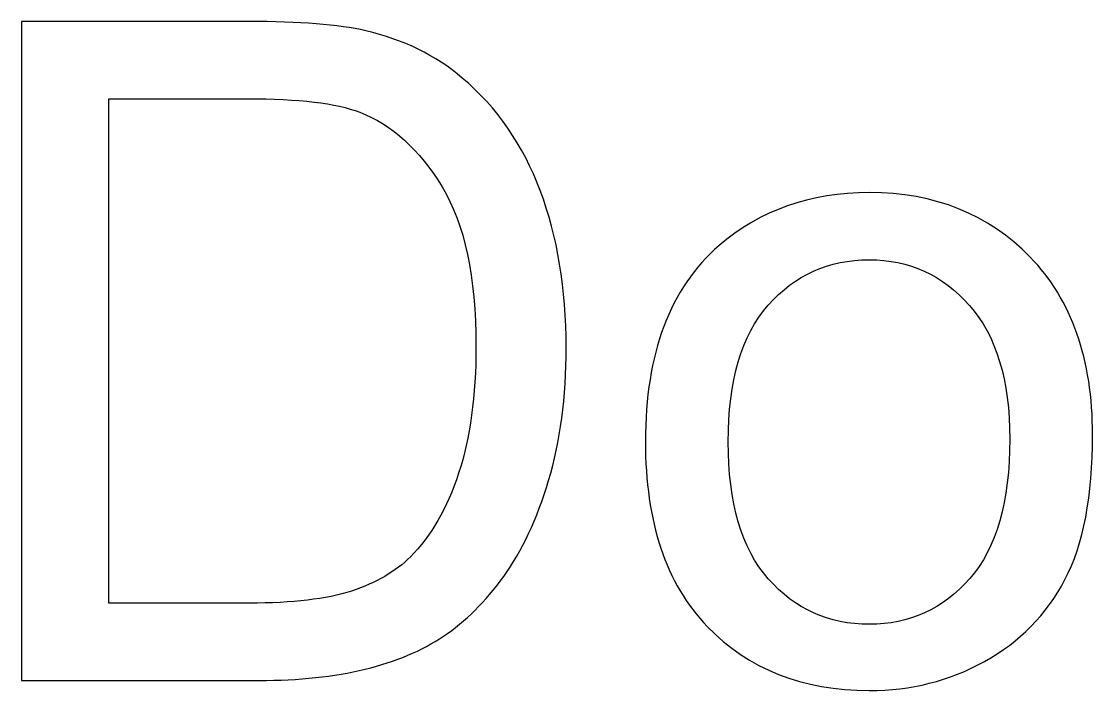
# Model space of a CAD drawing. Header units: millimetres. Extents: x 195 to 1381, y -259 to 708.
# Drawn here: x 729.59 to 761.66, y -258.94 to -238.91 of the extents above; entities that cross this region are included whole.
import ezdxf

# ---------------------------------------------------------------- set-up
doc = ezdxf.new("R2010")
doc.units = ezdxf.units.MM
doc.header["$MEASUREMENT"] = 0
doc.layers.add('Layer 1', color=7, linetype='Continuous')

msp = doc.modelspace()

# ---------------------------------------------------------------- linework, layer by layer
at = {"layer": 'Layer 1', "color": 250}
for points, knots in [([(729.593, -258.632), (729.593, -258.632), (729.593, -238.9119), (729.593, -238.9119), (729.593, -238.9119), (729.593, -238.9119), (736.3867, -238.9119), (736.3867, -238.9119), (736.3867, -238.9119), (737.9199, -238.9119), (739.0904, -239.0037), (739.8983, -239.1919), (739.8983, -239.1919), (741.0276, -239.4536), (741.9915, -239.9264), (742.7902, -240.6058), (742.7902, -240.6058), (743.8322, -241.4871), (744.608, -242.6071), (745.1221, -243.9751), (745.1221, -243.9751), (745.6408, -245.343), (745.8979, -246.9083), (745.8979, -248.6664), (745.8979, -248.6664), (745.8979, -250.1628), (745.7235, -251.4894), (745.3746, -252.6462), (745.3746, -252.6462), (745.0257, -253.803), (744.5759, -254.7623), (744.0296, -255.5198), (744.0296, -255.5198), (743.4788, -256.2772), (742.882, -256.8739), (742.2302, -257.3054), (742.2302, -257.3054), (741.583, -257.7415), (740.798, -258.072), (739.88, -258.2969), (739.88, -258.2969), (738.9573, -258.5218), (737.9015, -258.632), (736.7081, -258.632), (736.7081, -258.632), (736.7081, -258.632), (729.593, -258.632), (729.593, -258.632)], [0, 0, 0, 0, 0.0769231, 0.0769231, 0.0769231, 0.0769231, 0.1538462, 0.1538462, 0.1538462, 0.1538462, 0.2307692, 0.2307692, 0.2307692, 0.2307692, 0.3076923, 0.3076923, 0.3076923, 0.3076923, 0.3846154, 0.3846154, 0.3846154, 0.3846154, 0.4615385, 0.4615385, 0.4615385, 0.4615385, 0.5384615, 0.5384615, 0.5384615, 0.5384615, 0.6153846, 0.6153846, 0.6153846, 0.6153846, 0.6923077, 0.6923077, 0.6923077, 0.6923077, 0.7692308, 0.7692308, 0.7692308, 0.7692308, 0.8461538, 0.8461538, 0.8461538, 0.8461538, 1, 1, 1, 1]), ([(732.2095, -256.3185), (732.2095, -256.3185), (736.4143, -256.3185), (736.4143, -256.3185), (736.4143, -256.3185), (737.7133, -256.3185), (738.7324, -256.1991), (739.4714, -255.9558), (739.4714, -255.9558), (740.2105, -255.7125), (740.798, -255.3729), (741.2387, -254.9322), (741.2387, -254.9322), (741.8538, -254.3125), (742.3358, -253.4771), (742.6801, -252.4305), (742.6801, -252.4305), (743.0243, -251.3839), (743.1988, -250.1169), (743.1988, -248.6251), (743.1988, -248.6251), (743.1988, -246.5594), (742.8591, -244.9712), (742.1843, -243.8603), (742.1843, -243.8603), (741.5095, -242.7494), (740.6879, -242.0058), (739.7193, -241.6294), (739.7193, -241.6294), (739.0216, -241.3586), (737.8969, -241.2255), (736.3454, -241.2255), (736.3454, -241.2255), (736.3454, -241.2255), (732.2095, -241.2255), (732.2095, -241.2255), (732.2095, -241.2255), (732.2095, -241.2255), (732.2095, -256.3185), (732.2095, -256.3185)], [0, 0, 0, 0, 0.0909091, 0.0909091, 0.0909091, 0.0909091, 0.1818182, 0.1818182, 0.1818182, 0.1818182, 0.2727273, 0.2727273, 0.2727273, 0.2727273, 0.3636364, 0.3636364, 0.3636364, 0.3636364, 0.4545455, 0.4545455, 0.4545455, 0.4545455, 0.5454545, 0.5454545, 0.5454545, 0.5454545, 0.6363636, 0.6363636, 0.6363636, 0.6363636, 0.7272727, 0.7272727, 0.7272727, 0.7272727, 0.8181818, 0.8181818, 0.8181818, 0.8181818, 1, 1, 1, 1]), ([(748.2711, -251.4849), (748.2711, -248.8454), (749.0055, -246.8899), (750.479, -245.6184), (750.479, -245.6184), (751.7047, -244.5626), (753.2057, -244.0347), (754.973, -244.0347), (754.973, -244.0347), (756.933, -244.0347), (758.5397, -244.6774), (759.7882, -245.9627), (759.7882, -245.9627), (761.0322, -247.2434), (761.6565, -249.0198), (761.6565, -251.2829), (761.6565, -251.2829), (761.6565, -253.119), (761.3811, -254.5604), (760.8302, -255.6116), (760.8302, -255.6116), (760.2794, -256.6627), (759.4761, -257.4798), (758.4203, -258.0628), (758.4203, -258.0628), (757.3691, -258.6458), (756.217, -258.935), (754.973, -258.935), (754.973, -258.935), (752.9716, -258.935), (751.3558, -258.2969), (750.121, -257.0162), (750.121, -257.0162), (748.8862, -255.7355), (748.2711, -253.8902), (748.2711, -251.4849)], [0, 0, 0, 0, 0.1, 0.1, 0.1, 0.1, 0.2, 0.2, 0.2, 0.2, 0.3, 0.3, 0.3, 0.3, 0.4, 0.4, 0.4, 0.4, 0.5, 0.5, 0.5, 0.5, 0.6, 0.6, 0.6, 0.6, 0.7, 0.7, 0.7, 0.7, 0.8, 0.8, 0.8, 0.8, 1, 1, 1, 1]), ([(750.7499, -251.4894), (750.7499, -253.3164), (751.1492, -254.6843), (751.9479, -255.5886), (751.9479, -255.5886), (752.7513, -256.4975), (753.7565, -256.9519), (754.973, -256.9519), (754.973, -256.9519), (756.1756, -256.9519), (757.1763, -256.4975), (757.9796, -255.584), (757.9796, -255.584), (758.7784, -254.6705), (759.1777, -253.2797), (759.1777, -251.4114), (759.1777, -251.4114), (759.1777, -249.6487), (758.7738, -248.3129), (757.9705, -247.4086), (757.9705, -247.4086), (757.1672, -246.4997), (756.1665, -246.0453), (754.973, -246.0453), (754.973, -246.0453), (753.7565, -246.0453), (752.7513, -246.4952), (751.9479, -247.3995), (751.9479, -247.3995), (751.1492, -248.3038), (750.7499, -249.6671), (750.7499, -251.4894)], [0, 0, 0, 0, 0.1111111, 0.1111111, 0.1111111, 0.1111111, 0.2222222, 0.2222222, 0.2222222, 0.2222222, 0.3333333, 0.3333333, 0.3333333, 0.3333333, 0.4444444, 0.4444444, 0.4444444, 0.4444444, 0.5555556, 0.5555556, 0.5555556, 0.5555556, 0.6666667, 0.6666667, 0.6666667, 0.6666667, 0.7777778, 0.7777778, 0.7777778, 0.7777778, 1, 1, 1, 1])]:
    msp.add_open_spline(points, degree=3, knots=knots, dxfattribs=at)

doc.saveas('drawing.dxf')
